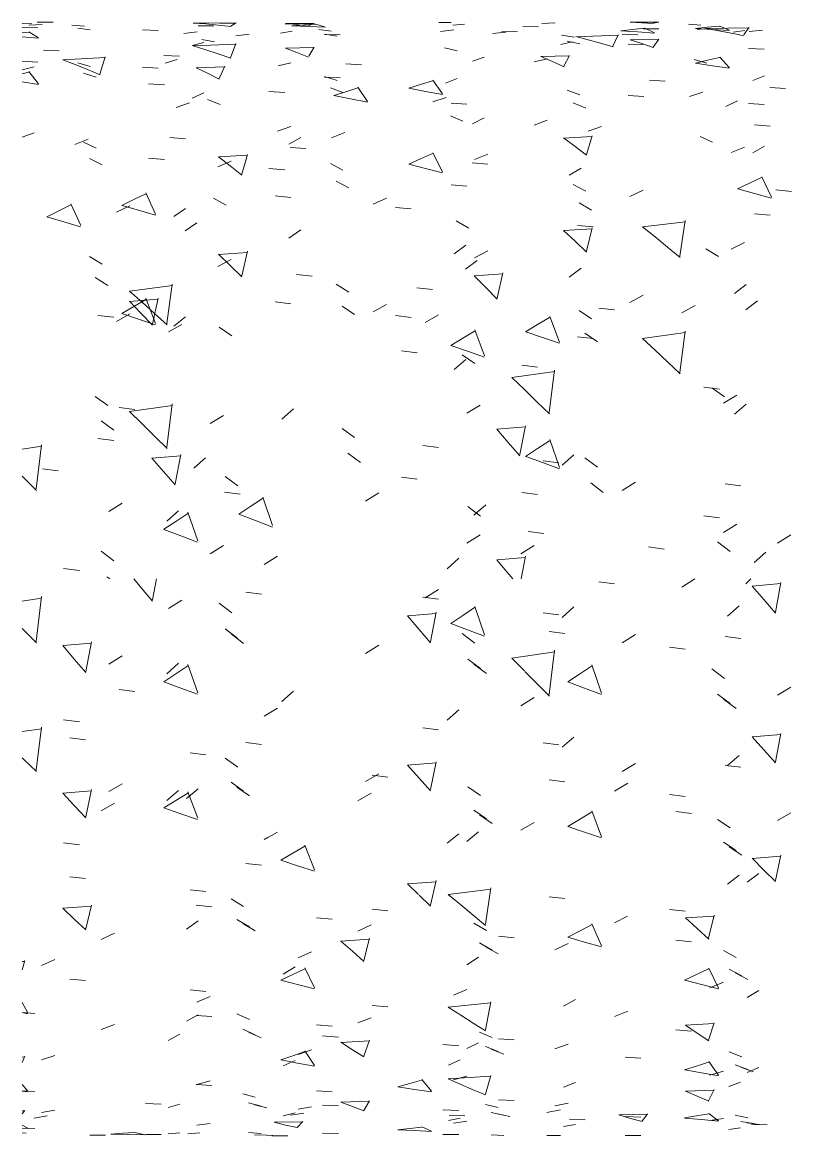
# Model space of a CAD drawing. Header units: inches. Extents: x -16566 to 235, y -92 to 81.
# Drawn here: x -16566.1 to -16560.99, y -55.83 to -48.42 of the extents above; entities that cross this region are included whole.
import ezdxf

# ---------------------------------------------------------------- set-up
doc = ezdxf.new("R2010")
doc.units = ezdxf.units.IN
doc.header["$MEASUREMENT"] = 0
doc.layers.add('A-WALL', color=113, linetype='Continuous', lineweight=18)
doc.layers.add('A-WALL-PATT', color=111, linetype='Continuous', lineweight=18)

# ---------------------------------------------------------------- blocks, each defined once
blk = doc.blocks.new('FP_1-DETAIL - FLOOR FRAMING - HOLLOWCORE SLAB FRONT')
at = {"layer": 'A-WALL-PATT', "color": 8, "lineweight": 9}
for p, q in [((16745.9069, -52.1728), (16746.0981, -52.1562)), ((16745.9069, -52.1721), (16745.984, -52.2629)), ((16746.0979, -52.1477), (16746.0609, -52.3459)), ((16742.5346, -52.2121), (16742.6393, -52.2257)), ((16745.7415, -52.3733), (16745.8193, -52.3029)), ((16745.984, -52.2629), (16746.0611, -52.3537)), ((16743.6116, -52.3711), (16743.8029, -52.3546)), ((16743.6116, -52.3704), (16743.6888, -52.461)), ((16743.8027, -52.3461), (16743.7657, -52.5436)), ((16743.6888, -52.461), (16743.7659, -52.5514)), ((16744.5556, -52.4746), (16744.6603, -52.4882)), ((16741.3164, -52.5687), (16741.5077, -52.5522)), ((16741.5075, -52.5438), (16741.4705, -52.7401)), ((16742.437, -52.4914), (16742.5207, -52.5546)), ((16741.3164, -52.568), (16741.3935, -52.6581)), ((16745.3566, -52.5782), (16745.4613, -52.5918)), ((16741.3935, -52.6581), (16741.4707, -52.7478)), ((16744.0533, -52.6923), (16744.1371, -52.755)), ((16744.758, -52.7581), (16744.8376, -52.7058)), ((16744.8389, -52.6968), (16744.9038, -52.8848)), ((16744.6784, -52.8103), (16744.758, -52.7581)), ((16744.6787, -52.8108), (16744.7908, -52.8526)), ((16744.7908, -52.8526), (16744.9028, -52.8942)), ((16745.7153, -52.9253), (16745.7991, -52.9873)), ((16741.3634, -53.1828), (16741.4681, -53.1959)), ((16742.1645, -53.2823), (16742.2692, -53.2952)), ((16743.3764, -53.431), (16743.4811, -53.4438)), ((16742.1412, -53.5867), (16742.2191, -53.5216)), ((16742.4759, -53.5105), (16742.5597, -53.5693)), ((16744.989, -53.5376), (16745.0781, -53.4855)), ((16743.2808, -53.6032), (16743.3698, -53.5516)), ((16741.5725, -53.6684), (16741.6616, -53.6172)), ((16744.0922, -53.6962), (16744.176, -53.7535)), ((16745.3974, -53.6737), (16745.5021, -53.686)), ((16744.0074, -53.872), (16744.0852, -53.8094)), ((16742.7683, -53.9974), (16742.8479, -53.9514)), ((16742.8479, -53.9514), (16742.9275, -53.905)), ((16742.9288, -53.8971), (16742.9937, -54.0625)), ((16745.7543, -53.9076), (16745.838, -53.9631)), ((16742.7686, -53.9978), (16742.8807, -54.0344)), ((16742.8807, -54.0344), (16742.9927, -54.0707)), ((16745.8736, -54.1445), (16745.9514, -54.085)), ((16743.8832, -54.2256), (16744.1678, -54.1895)), ((16744.1661, -54.1807), (16744.1307, -54.4236)), ((16743.883, -54.225), (16743.9661, -54.2949)), ((16742.2052, -54.2967), (16742.3099, -54.3077)), ((16743.9661, -54.2949), (16744.0491, -54.3638)), ((16743.0063, -54.3803), (16743.111, -54.3911)), ((16744.0491, -54.3638), (16744.1322, -54.4314)), ((16745.4629, -54.3823), (16745.6541, -54.3691)), ((16745.4629, -54.3817), (16745.54, -54.4531)), ((16745.6539, -54.3624), (16745.6169, -54.5172)), ((16742.5148, -54.4186), (16742.5986, -54.4682)), ((16745.54, -54.4531), (16745.6171, -54.5231)), ((16743.1676, -54.5364), (16743.3589, -54.5238)), ((16743.1676, -54.5359), (16743.2448, -54.6042)), ((16743.3587, -54.5173), (16743.3217, -54.6653)), ((16744.2182, -54.5034), (16744.3229, -54.5138)), ((16744.5921, -54.5951), (16744.6812, -54.553)), ((16742.8839, -54.6478), (16742.973, -54.6065)), ((16743.2448, -54.6042), (16743.3219, -54.671)), ((16744.1311, -54.5742), (16744.2149, -54.6215)), ((16741.0635, -54.6655), (16741.0473, -54.7268)), ((16741.0473, -54.6727), (16741.0637, -54.6716)), ((16741.1757, -54.6996), (16741.2647, -54.659)), ((16742.7853, -54.7565), (16742.8631, -54.7064)), ((16745.457, -54.7963), (16745.5366, -54.7592)), ((16745.5366, -54.7592), (16745.6162, -54.7216)), ((16745.6175, -54.7152), (16745.6824, -54.8484)), ((16745.7932, -54.7471), (16745.8769, -54.7916)), ((16745.4573, -54.7967), (16745.5694, -54.826)), ((16745.5694, -54.826), (16745.6814, -54.8549)), ((16745.6256, -54.8471), (16745.7147, -54.8087)), ((16742.2092, -54.9419), (16742.2982, -54.9051)), ((16743.9174, -54.895), (16744.0065, -54.8574)), ((16744.6515, -54.9697), (16744.7293, -54.9239)), ((16741.0473, -54.9448), (16741.0836, -55.0138)), ((16741.0473, -55.0108), (16741.1308, -55.0176)), ((16741.0473, -55.0114), (16741.0826, -55.0198)), ((16742.5537, -55.1428), (16742.6375, -55.1793)), ((16742.0185, -55.1968), (16742.0964, -55.1567)), ((16743.047, -55.1669), (16743.1517, -55.1747)), ((16743.8481, -55.2253), (16743.9528, -55.2328)), ((16744.17, -55.2558), (16744.2538, -55.2894)), ((16743.8847, -55.3626), (16743.9626, -55.3277)), ((16745.0601, -55.3089), (16745.1648, -55.3159)), ((16745.8321, -55.3763), (16745.9159, -55.4064)), ((16743.5469, -55.5059), (16743.6265, -55.4838)), ((16743.5472, -55.5061), (16743.6593, -55.5233)), ((16743.6265, -55.4838), (16743.7061, -55.461)), ((16743.6593, -55.5233), (16743.7713, -55.5401)), ((16743.7074, -55.4571), (16743.7723, -55.5363)), ((16745.7509, -55.5048), (16745.8288, -55.4752)), ((16741.8679, -55.6163), (16741.9726, -55.6209)), ((16742.5926, -55.6252), (16742.6764, -55.6456)), ((16744.5406, -55.6762), (16744.6296, -55.6598)), ((16741.1241, -55.7145), (16741.2132, -55.7001)), ((16742.7236, -55.742), (16742.9149, -55.7384)), ((16742.7236, -55.7419), (16742.8008, -55.7607)), ((16742.8323, -55.696), (16742.9214, -55.6806)), ((16742.9147, -55.7365), (16742.8777, -55.776)), ((16743.8889, -55.6959), (16743.9936, -55.6995)), ((16744.2089, -55.6866), (16744.2927, -55.7037)), ((16744.6899, -55.7224), (16744.7946, -55.7257)), ((16745.0189, -55.6934), (16745.2101, -55.6889)), ((16745.0189, -55.6932), (16745.096, -55.7168)), ((16745.096, -55.7168), (16745.1731, -55.7382)), ((16745.2099, -55.6865), (16745.1729, -55.7364)), ((16745.871, -55.745), (16745.9548, -55.7582)), ((16741.0473, -55.8135), (16741.0723, -55.8154)), ((16741.6368, -55.8204), (16741.7164, -55.8158)), ((16741.6371, -55.8204), (16741.7492, -55.8235)), ((16741.7164, -55.8158), (16741.796, -55.8105)), ((16741.7973, -55.8095), (16741.8622, -55.8256)), ((16742.1506, -55.8185), (16742.2285, -55.8119)), ((16742.8008, -55.7607), (16742.8779, -55.7773)), ((16745.9019, -55.7572), (16746.0066, -55.7599)), ((16741.4978, -55.8275), (16741.6025, -55.8282)), ((16741.7492, -55.8235), (16741.8612, -55.8261)), ((16742.6315, -55.827), (16742.7153, -55.8297)), ((16742.7097, -55.8318), (16742.8144, -55.8319))]:
    blk.add_line(p, q, dxfattribs=at)
blk = doc.blocks.new('FP_2-DETAIL - FLOOR FRAMING - HOLLOWCORE SLAB FRONT')
at = {"layer": 'A-WALL-PATT', "color": 8, "lineweight": 9}
for p, q in [((16741.1475, -48.4188), (16741.2522, -48.419)), ((16742.3595, -48.4238), (16742.4642, -48.4246)), ((16742.7664, -48.4918), (16742.8443, -48.4785)), ((16743.8198, -48.4194), (16743.9036, -48.4212)), ((16744.3804, -48.4471), (16744.4851, -48.4488)), ((16745.0313, -48.4756), (16745.1109, -48.4667)), ((16745.0316, -48.4757), (16745.1437, -48.4833)), ((16745.1109, -48.4667), (16745.1905, -48.4586)), ((16745.1815, -48.4614), (16745.2862, -48.4635)), ((16745.1918, -48.4572), (16745.2567, -48.4896)), ((16745.4819, -48.4317), (16745.5656, -48.4376)), ((16745.8859, -48.4809), (16745.9749, -48.4711)), ((16742.2424, -48.5333), (16742.3262, -48.5495)), ((16742.4694, -48.5097), (16742.5585, -48.4977)), ((16744.1776, -48.4946), (16744.2667, -48.4837)), ((16744.6326, -48.5675), (16744.7105, -48.5484)), ((16744.7315, -48.5146), (16744.8146, -48.5349)), ((16744.7317, -48.5148), (16745.0163, -48.5051)), ((16744.8146, -48.5349), (16744.8976, -48.5571)), ((16745.0146, -48.5029), (16744.9792, -48.5784)), ((16745.1437, -48.4833), (16745.2557, -48.4915)), ((16741.1883, -48.6055), (16741.293, -48.6098)), ((16743.8587, -48.5886), (16743.9425, -48.6082)), ((16744.8976, -48.5571), (16744.9807, -48.5812)), ((16741.3163, -48.6685), (16741.3994, -48.7003)), ((16741.3165, -48.6688), (16741.6011, -48.6533)), ((16741.3994, -48.7003), (16741.4825, -48.7339)), ((16741.5994, -48.6495), (16741.5641, -48.7652)), ((16741.9894, -48.6396), (16742.094, -48.6443)), ((16741.9996, -48.6918), (16742.0775, -48.6659)), ((16743.2013, -48.6964), (16743.306, -48.7016)), ((16744.4996, -48.6475), (16744.5768, -48.68)), ((16744.4997, -48.6477), (16744.6909, -48.642)), ((16744.5768, -48.68), (16744.6539, -48.7145)), ((16744.6907, -48.6391), (16744.6537, -48.7114)), ((16745.5208, -48.6668), (16745.6046, -48.6902)), ((16741.4825, -48.7339), (16741.5656, -48.7694)), ((16742.2044, -48.7214), (16742.3957, -48.7149)), ((16742.2044, -48.7211), (16742.2815, -48.7581)), ((16742.2815, -48.7581), (16742.3587, -48.7971)), ((16742.3955, -48.7115), (16742.3585, -48.7936)), ((16743.2817, -48.8513), (16743.3466, -48.9453)), ((16743.8658, -48.8235), (16743.9437, -48.7921)), ((16745.2223, -48.8048), (16745.327, -48.8109)), ((16746.0233, -48.8525), (16746.128, -48.8589)), ((16743.1212, -48.9069), (16743.2008, -48.8809)), ((16743.1215, -48.9072), (16743.2335, -48.9285)), ((16743.2008, -48.8809), (16743.2804, -48.8556)), ((16743.7808, -48.9484), (16743.8698, -48.9198)), ((16745.489, -48.9122), (16745.5781, -48.8846)), ((16742.0725, -48.9857), (16742.1616, -48.9562)), ((16742.2813, -48.9337), (16742.3651, -48.9665)), ((16743.2335, -48.9285), (16743.3456, -48.9502)), ((16745.732, -48.9793), (16745.8099, -48.9426)), ((16743.8977, -49.0414), (16743.9814, -49.0771)), ((16744.8143, -49.1447), (16744.9033, -49.1117)), ((16741.3978, -49.2317), (16741.4869, -49.1969)), ((16742.0301, -49.1868), (16742.1348, -49.1952)), ((16743.106, -49.1876), (16743.1951, -49.1537)), ((16745.5597, -49.1791), (16745.6435, -49.2181)), ((16742.8312, -49.2515), (16742.9359, -49.2601)), ((16744.0431, -49.3537), (16744.1478, -49.3628)), ((16745.8099, -49.5278), (16745.8895, -49.4902)), ((16745.8895, -49.4902), (16745.9691, -49.4531)), ((16745.9704, -49.4469), (16746.0353, -49.5825)), ((16742.3202, -49.5899), (16742.404, -49.6366)), ((16745.8102, -49.5281), (16745.9223, -49.5586)), ((16745.9223, -49.5586), (16746.0343, -49.5895)), ((16746.0641, -49.5352), (16746.1688, -49.5449)), ((16741.2907, -49.6743), (16741.3703, -49.6348)), ((16741.3716, -49.6281), (16741.4365, -49.7726)), ((16741.2111, -49.7144), (16741.2907, -49.6743)), ((16741.2114, -49.7148), (16741.3234, -49.7472)), ((16743.9366, -49.7413), (16744.0203, -49.7903)), ((16741.3234, -49.7472), (16741.4355, -49.78)), ((16742.1318, -49.8081), (16742.2096, -49.7535)), ((16745.5986, -49.9276), (16745.6824, -49.9791)), ((16743.998, -50.0634), (16744.0758, -50.0052)), ((16742.8719, -50.0978), (16742.9766, -50.1093)), ((16744.0556, -50.1073), (16744.1328, -50.1841)), ((16744.0557, -50.1079), (16744.2469, -50.094)), ((16744.2467, -50.0869), (16744.2097, -50.2554)), ((16743.673, -50.1859), (16743.7777, -50.1975)), ((16744.1328, -50.1841), (16744.2099, -50.2621)), ((16741.9515, -50.2555), (16741.9145, -50.4293)), ((16741.7604, -50.2772), (16741.9517, -50.2629)), ((16741.7604, -50.2766), (16741.8375, -50.3559)), ((16744.8849, -50.322), (16744.9896, -50.3339)), ((16745.4374, -50.3542), (16745.5265, -50.3051)), ((16745.8641, -50.3337), (16745.942, -50.2723)), ((16741.8375, -50.3559), (16741.9147, -50.4363)), ((16743.7292, -50.4172), (16743.8183, -50.3676)), ((16742.021, -50.4808), (16742.11, -50.4307)), ((16742.3591, -50.4493), (16742.4429, -50.5062)), ((16743.9794, -50.5223), (16744.059, -50.4746)), ((16744.0603, -50.4665), (16744.1252, -50.6396)), ((16743.8998, -50.5703), (16743.9794, -50.5223)), ((16743.9001, -50.5708), (16744.0122, -50.6095)), ((16744.0122, -50.6095), (16744.1242, -50.6483)), ((16743.9755, -50.6323), (16744.0593, -50.6907)), ((16744.3074, -50.7846), (16744.592, -50.7441)), ((16744.5903, -50.7342), (16744.555, -51.0169)), ((16744.3072, -50.784), (16744.3903, -50.8641)), ((16745.6375, -50.8523), (16745.7213, -50.9121)), ((16744.3903, -50.8641), (16744.4734, -50.9449)), ((16741.6928, -50.9835), (16741.7975, -50.9965)), ((16742.7758, -51.0609), (16742.8537, -50.9935)), ((16744.4734, -50.9449), (16744.5565, -51.0263)), ((16741.0473, -51.2613), (16741.1768, -51.242)), ((16741.1752, -51.2317), (16741.1398, -51.5259)), ((16743.7137, -51.2363), (16743.8184, -51.2496)), ((16744.642, -51.3677), (16744.7199, -51.2988)), ((16744.5148, -51.3379), (16744.6195, -51.3512)), ((16741.0473, -51.4403), (16741.0582, -51.4513)), ((16742.3981, -51.443), (16742.4818, -51.5056)), ((16741.0582, -51.4513), (16741.1413, -51.5356)), ((16745.0406, -51.5355), (16745.1296, -51.4802)), ((16745.7268, -51.4927), (16745.8315, -51.5061)), ((16743.3323, -51.6061), (16743.4214, -51.5506)), ((16741.6241, -51.6768), (16741.7132, -51.6212)), ((16744.0144, -51.643), (16744.0982, -51.706)), ((16741.9897, -51.7946), (16742.0693, -51.7417)), ((16742.0091, -51.7409), (16742.0869, -51.6708)), ((16742.0693, -51.7417), (16742.1489, -51.689)), ((16742.1502, -51.68), (16742.2151, -51.8703)), ((16741.99, -51.7951), (16742.1021, -51.8374)), ((16742.1021, -51.8374), (16742.2141, -51.8798)), ((16745.6764, -51.8789), (16745.7602, -51.9424)), ((16746.0741, -51.8867), (16746.1631, -51.8308)), ((16744.3658, -51.9579), (16744.4549, -51.9019)), ((16742.6576, -52.0292), (16742.7467, -51.9732)), ((16743.8753, -52.0568), (16743.9531, -51.9863)), ((16741.3227, -52.0544), (16741.4273, -52.0681))]:
    blk.add_line(p, q, dxfattribs=at)
blk = doc.blocks.new('FP_3-DETAIL - FLOOR FRAMING - HOLLOWCORE SLAB FRONT')
at = {"layer": 'A-WALL-PATT', "color": 9, "lineweight": 9}
for p, q in [((16741.0473, -52.2722), (16741.1747, -52.2527)), ((16741.1752, -52.2417), (16741.1398, -52.5413)), ((16743.7137, -52.2465), (16743.8184, -52.2601)), ((16744.642, -52.3811), (16744.7199, -52.3107)), ((16744.5148, -52.3506), (16744.6195, -52.3642)), ((16741.0473, -52.4548), (16741.0582, -52.466)), ((16741.0582, -52.466), (16741.1413, -52.5511)), ((16742.3981, -52.4576), (16742.4818, -52.5208)), ((16745.0406, -52.551), (16745.1296, -52.4953)), ((16745.7268, -52.5078), (16745.8315, -52.5214)), ((16743.3323, -52.6218), (16743.4214, -52.5662)), ((16741.6241, -52.6924), (16741.7132, -52.6369)), ((16742.0091, -52.756), (16742.0869, -52.6864)), ((16742.0693, -52.7569), (16742.1489, -52.7045)), ((16742.1502, -52.6956), (16742.2151, -52.8836)), ((16744.0144, -52.6587), (16744.0982, -52.7215)), ((16741.9897, -52.8091), (16742.0693, -52.7569)), ((16741.99, -52.8096), (16742.1021, -52.8514)), ((16742.1021, -52.8514), (16742.2141, -52.893)), ((16746.0741, -52.8997), (16746.1631, -52.8448)), ((16744.3658, -52.9694), (16744.4549, -52.9147)), ((16745.6764, -52.8921), (16745.7602, -52.9542)), ((16742.6576, -53.0387), (16742.7467, -52.9842)), ((16743.8753, -53.0654), (16743.9531, -52.997)), ((16741.3227, -53.0631), (16741.4273, -53.0762)), ((16742.5346, -53.2147), (16742.6393, -53.2278)), ((16745.9069, -53.1771), (16746.0981, -53.1612)), ((16745.9069, -53.1764), (16745.984, -53.2632)), ((16746.0979, -53.153), (16746.0609, -53.3419)), ((16745.984, -53.2632), (16746.0611, -53.3493)), ((16743.6116, -53.3658), (16743.8029, -53.3502)), ((16743.6116, -53.3651), (16743.6888, -53.4504)), ((16743.8027, -53.3422), (16743.7657, -53.5276)), ((16745.7415, -53.3679), (16745.8193, -53.3012)), ((16742.437, -53.4789), (16742.5207, -53.5379)), ((16743.6888, -53.4504), (16743.7659, -53.5348)), ((16744.5556, -53.4632), (16744.6603, -53.4759)), ((16741.3164, -53.551), (16741.5077, -53.5357)), ((16741.3164, -53.5503), (16741.3935, -53.6338)), ((16741.5075, -53.5278), (16741.4705, -53.7092)), ((16745.3566, -53.5598), (16745.4613, -53.5724)), ((16741.3935, -53.6338), (16741.4707, -53.7163)), ((16744.0533, -53.6653), (16744.1371, -53.7229)), ((16744.8389, -53.6695), (16744.9038, -53.8411)), ((16744.6784, -53.7734), (16744.758, -53.7257)), ((16744.758, -53.7257), (16744.8376, -53.6777)), ((16744.6787, -53.7739), (16744.7908, -53.8119)), ((16744.7908, -53.8119), (16744.9028, -53.8496)), ((16745.7153, -53.8777), (16745.7991, -53.9335)), ((16741.3634, -54.1074), (16741.4681, -54.1189)), ((16742.1645, -54.1947), (16742.2692, -54.206)), ((16743.3764, -54.3237), (16743.4811, -54.3346)), ((16742.1412, -54.4564), (16742.2191, -54.4012)), ((16742.4759, -54.3918), (16742.5597, -54.4417)), ((16744.989, -54.4148), (16745.0769, -54.371)), ((16741.5725, -54.5253), (16741.6616, -54.4823)), ((16743.2808, -54.4705), (16743.3698, -54.4268)), ((16744.0922, -54.5485), (16744.176, -54.5963)), ((16745.3974, -54.5297), (16745.5021, -54.54)), ((16744.0074, -54.6938), (16744.0852, -54.6425)), ((16742.7683, -54.7955), (16742.8479, -54.7584)), ((16742.8479, -54.7584), (16742.9275, -54.7208)), ((16742.9288, -54.7143), (16742.9937, -54.8476)), ((16745.7543, -54.7229), (16745.838, -54.7678)), ((16742.7686, -54.7958), (16742.8807, -54.8251)), ((16742.8807, -54.8251), (16742.9927, -54.8541)), ((16745.8736, -54.9125), (16745.9514, -54.8655)), ((16743.883, -54.9753), (16743.9661, -55.0293)), ((16743.8832, -54.9758), (16744.1678, -54.9477)), ((16744.1661, -54.9408), (16744.1307, -55.1267)), ((16742.2052, -55.0306), (16742.3099, -55.039)), ((16743.9661, -55.0293), (16744.0491, -55.0817)), ((16742.5148, -55.1229), (16742.5986, -55.1599)), ((16743.0063, -55.0942), (16743.111, -55.1023)), ((16744.0491, -55.0817), (16744.1322, -55.1325)), ((16745.4629, -55.0957), (16745.6541, -55.0857)), ((16745.4629, -55.0953), (16745.54, -55.1487)), ((16745.54, -55.1487), (16745.6171, -55.2004)), ((16745.6539, -55.0806), (16745.6169, -55.196)), ((16743.1676, -55.2101), (16743.3589, -55.2009)), ((16743.1676, -55.2097), (16743.2448, -55.2592)), ((16743.3587, -55.1961), (16743.3217, -55.3027)), ((16744.2182, -55.1859), (16744.3229, -55.1935)), ((16744.5921, -55.2526), (16744.6812, -55.2222)), ((16741.1757, -55.3269), (16741.2647, -55.2983)), ((16742.8839, -55.2903), (16742.973, -55.2608)), ((16743.2448, -55.2592), (16743.3219, -55.3067)), ((16744.1311, -55.2375), (16744.2149, -55.2716)), ((16741.0635, -55.3028), (16741.0473, -55.3453)), ((16741.0473, -55.3079), (16741.0637, -55.3072)), ((16742.7853, -55.3664), (16742.8631, -55.3316)), ((16745.457, -55.3936), (16745.5366, -55.3683)), ((16745.5366, -55.3683), (16745.6162, -55.3422)), ((16745.6175, -55.3377), (16745.6824, -55.4288)), ((16745.7932, -55.3599), (16745.8769, -55.3904)), ((16743.9174, -55.4597), (16744.0065, -55.4348)), ((16745.4573, -55.3939), (16745.5694, -55.4137)), ((16745.5694, -55.4137), (16745.6814, -55.4331)), ((16745.6256, -55.4279), (16745.7147, -55.4021)), ((16741.0473, -55.4915), (16741.0836, -55.5359)), ((16742.2092, -55.4902), (16742.2982, -55.4663)), ((16744.6515, -55.508), (16744.7293, -55.4786)), ((16741.0473, -55.534), (16741.1308, -55.5383)), ((16741.0473, -55.5343), (16741.0826, -55.5396)), ((16742.0185, -55.6447), (16742.0964, -55.6219)), ((16742.5537, -55.6138), (16742.6375, -55.6348)), ((16743.047, -55.6278), (16743.1517, -55.6322)), ((16743.8481, -55.6605), (16743.9528, -55.6646)), ((16743.8847, -55.7311), (16743.9626, -55.7141)), ((16744.17, -55.677), (16744.2538, -55.6947)), ((16745.0601, -55.7047), (16745.1648, -55.7082)), ((16745.8321, -55.7375), (16745.9159, -55.7513)), ((16743.5469, -55.7916), (16743.6265, -55.7834)), ((16743.5472, -55.7917), (16743.6593, -55.7977)), ((16743.6265, -55.7834), (16743.7061, -55.7745)), ((16743.6593, -55.7977), (16743.7713, -55.8032)), ((16743.7074, -55.7729), (16743.7723, -55.802)), ((16745.7509, -55.7912), (16745.8288, -55.7801)), ((16741.8679, -55.8234), (16741.9726, -55.8243)), ((16742.5926, -55.8251), (16742.6764, -55.8284)), ((16744.5406, -55.8314), (16744.6296, -55.8301))]:
    blk.add_line(p, q, dxfattribs=at)
blk = doc.blocks.new('FP_4-DETAIL - FLOOR FRAMING - HOLLOWCORE SLAB FRONT')
at = {"layer": 'A-WALL-PATT', "color": 9, "lineweight": 9}
for p, q in [((16741.0473, -48.4543), (16741.1516, -48.4562)), ((16741.4165, -48.4583), (16741.5003, -48.4681)), ((16741.848, -48.4702), (16741.9527, -48.4725)), ((16742.186, -48.4242), (16742.269, -48.4298)), ((16742.1861, -48.4242), (16742.4707, -48.4221)), ((16742.269, -48.4298), (16742.3521, -48.4375)), ((16742.3521, -48.4375), (16742.4352, -48.4471)), ((16742.4691, -48.4216), (16742.4337, -48.4459)), ((16742.7988, -48.4273), (16742.9901, -48.4262)), ((16742.7988, -48.4273), (16742.876, -48.4346)), ((16742.876, -48.4346), (16742.9531, -48.4441)), ((16742.9899, -48.4257), (16742.9529, -48.4432)), ((16745.0941, -48.419), (16745.2854, -48.4188)), ((16745.0941, -48.419), (16745.1712, -48.4215)), ((16745.1712, -48.4215), (16745.2483, -48.4262)), ((16745.2851, -48.4188), (16745.2481, -48.4257)), ((16745.5299, -48.4593), (16745.6077, -48.452)), ((16745.5302, -48.4594), (16745.6422, -48.4659)), ((16745.6095, -48.4519), (16745.6891, -48.4451)), ((16745.6422, -48.4659), (16745.7542, -48.4729)), ((16745.6904, -48.4441), (16745.7552, -48.4713)), ((16741.0473, -48.4895), (16741.0902, -48.4839)), ((16741.0473, -48.5151), (16741.1554, -48.5246)), ((16741.0915, -48.4823), (16741.1564, -48.5224)), ((16742.1789, -48.5735), (16742.2568, -48.5539)), ((16743.0595, -48.4974), (16743.1433, -48.511)), ((16743.06, -48.4997), (16743.1647, -48.5026)), ((16744.6759, -48.5444), (16744.7597, -48.5613)), ((16745.0809, -48.5635), (16745.1856, -48.5673)), ((16745.882, -48.5938), (16745.9867, -48.5979)), ((16742.7503, -48.7085), (16742.8359, -48.6879)), ((16744.0451, -48.6768), (16744.123, -48.6516)), ((16744.4551, -48.6822), (16744.5441, -48.6619)), ((16741.0473, -48.7354), (16741.1276, -48.7153)), ((16741.4555, -48.7569), (16741.5392, -48.7839)), ((16745.9113, -48.8054), (16745.9892, -48.7746)), ((16741.8888, -48.8297), (16741.9934, -48.836)), ((16743.6198, -48.858), (16743.6994, -48.8333)), ((16743.6994, -48.8333), (16743.779, -48.8093)), ((16743.7803, -48.8052), (16743.8451, -48.8946)), ((16742.6898, -48.8787), (16742.7945, -48.8853)), ((16743.0985, -48.8559), (16743.1822, -48.8863)), ((16743.6201, -48.8583), (16743.7321, -48.8786)), ((16743.7321, -48.8786), (16743.8441, -48.8993)), ((16743.9018, -48.9577), (16744.0065, -48.9648)), ((16744.7148, -48.9561), (16744.7986, -48.9896)), ((16745.9227, -49.1022), (16746.0274, -49.1101)), ((16742.823, -49.2294), (16742.9009, -49.1859)), ((16744.6501, -49.1897), (16744.8413, -49.1796)), ((16744.6501, -49.1892), (16744.7272, -49.2456)), ((16744.8411, -49.1744), (16744.8041, -49.2986)), ((16744.0582, -49.3332), (16744.1472, -49.2967)), ((16744.7272, -49.2456), (16744.8043, -49.3036)), ((16745.7664, -49.2868), (16745.8555, -49.2511)), ((16741.4944, -49.3255), (16741.5782, -49.3675)), ((16742.3499, -49.3807), (16742.439, -49.3433)), ((16742.3548, -49.315), (16742.5461, -49.3042)), ((16742.3548, -49.3145), (16742.432, -49.3746)), ((16742.5459, -49.2987), (16742.5089, -49.431)), ((16742.432, -49.3746), (16742.5091, -49.4363)), ((16744.6892, -49.4373), (16744.7671, -49.3893)), ((16743.1374, -49.4764), (16743.2211, -49.5212)), ((16741.7893, -49.5995), (16741.8689, -49.561)), ((16741.8702, -49.5544), (16741.935, -49.6955)), ((16742.7306, -49.5749), (16742.8353, -49.5848)), ((16743.3835, -49.6304), (16743.4725, -49.5892)), ((16745.0917, -49.5781), (16745.1808, -49.5376)), ((16741.6752, -49.6836), (16741.7643, -49.6417)), ((16741.7097, -49.6386), (16741.7893, -49.5995)), ((16741.71, -49.639), (16741.8202, -49.6702)), ((16742.0563, -49.711), (16742.1341, -49.658)), ((16743.5317, -49.6516), (16743.6364, -49.6617)), ((16744.7537, -49.6219), (16744.8375, -49.6692)), ((16741.822, -49.6707), (16741.934, -49.7027)), ((16745.46, -49.7394), (16745.4246, -49.9768)), ((16744.7436, -49.7712), (16744.8483, -49.7818)), ((16745.1769, -49.7806), (16745.26, -49.8475)), ((16745.1771, -49.7812), (16745.4617, -49.7475)), ((16745.26, -49.8475), (16745.343, -49.9156)), ((16743.9224, -49.9598), (16744.0003, -49.903)), ((16745.343, -49.9156), (16745.4261, -49.9849)), ((16741.5333, -50.1185), (16741.6171, -50.1722)), ((16741.7619, -50.2087), (16742.0465, -50.1715)), ((16742.0448, -50.1625), (16742.0095, -50.4234)), ((16745.7886, -50.2244), (16745.8665, -50.1642)), ((16741.7617, -50.2081), (16741.8448, -50.2818)), ((16741.8448, -50.2818), (16741.9279, -50.3566)), ((16743.1763, -50.3092), (16743.2601, -50.3649)), ((16741.5514, -50.3704), (16741.6561, -50.3824)), ((16741.9279, -50.3566), (16742.011, -50.4322)), ((16744.478, -50.4319), (16744.5576, -50.3849)), ((16744.5589, -50.3769), (16744.6237, -50.5477)), ((16744.3984, -50.4793), (16744.478, -50.4319)), ((16744.3987, -50.4797), (16744.5107, -50.5179)), ((16744.5107, -50.5179), (16744.6228, -50.5563)), ((16744.7926, -50.4884), (16744.8764, -50.5456)), ((16743.5724, -50.6063), (16743.6771, -50.6187)), ((16744.3735, -50.702), (16744.4782, -50.7146)), ((16745.5854, -50.8488), (16745.6901, -50.8616)), ((16745.7148, -50.9537), (16745.8039, -50.9007)), ((16744.0066, -51.0216), (16744.0957, -50.9682)), ((16741.5722, -51.0723), (16741.656, -51.1334)), ((16742.2984, -51.09), (16742.3874, -51.0362)), ((16744.2061, -51.1288), (16744.3973, -51.1128)), ((16744.2061, -51.1281), (16744.2832, -51.2159)), ((16744.3971, -51.1047), (16744.3601, -51.2966)), ((16744.2832, -51.2159), (16744.3603, -51.3043)), ((16742.1019, -51.2969), (16742.0649, -51.4912)), ((16743.2152, -51.2876), (16743.299, -51.3497)), ((16741.9108, -51.3213), (16742.1021, -51.3051)), ((16741.9108, -51.3206), (16741.988, -51.4096)), ((16742.1884, -51.3882), (16742.2662, -51.3192)), ((16741.1813, -51.3919), (16741.286, -51.4053)), ((16741.988, -51.4096), (16742.0651, -51.4989)), ((16744.8315, -51.486), (16744.9153, -51.5487)), ((16742.3933, -51.5471), (16742.498, -51.5606)), ((16742.5679, -51.6415), (16742.6475, -51.589)), ((16742.6488, -51.58), (16742.683, -51.68)), ((16742.4883, -51.6942), (16742.5679, -51.6415)), ((16744.0546, -51.7008), (16744.1324, -51.6309)), ((16742.4886, -51.6947), (16742.6006, -51.7369)), ((16742.6006, -51.7369), (16742.7127, -51.7792)), ((16742.6838, -51.6825), (16742.7136, -51.7697)), ((16744.4142, -51.8081), (16744.5189, -51.8217)), ((16745.2153, -51.9121), (16745.32, -51.9257)), ((16745.9208, -52.0165), (16745.9986, -51.9461)), ((16741.6111, -52.1106), (16741.6305, -52.1253))]:
    blk.add_line(p, q, dxfattribs=at)
blk = doc.blocks.new('FP_5-DETAIL - FLOOR FRAMING - HOLLOWCORE SLAB FRONT')
at = {"layer": 'A-WALL-PATT', "color": 9, "lineweight": 9}
for p, q in [((16741.7895, -52.1253), (16741.8521, -52.199)), ((16741.9405, -52.1253), (16741.9148, -52.263)), ((16744.8849, -52.1432), (16744.9896, -52.1568)), ((16745.4374, -52.1799), (16745.5242, -52.1253)), ((16745.8641, -52.1566), (16745.8987, -52.1253)), ((16741.8521, -52.199), (16741.9147, -52.2727)), ((16743.7292, -52.2512), (16743.8183, -52.1952)), ((16742.021, -52.3225), (16742.11, -52.2665)), ((16742.3591, -52.2873), (16742.4429, -52.3507)), ((16743.9794, -52.3685), (16744.059, -52.3156)), ((16744.0613, -52.3095), (16744.1252, -52.4971)), ((16743.8998, -52.4215), (16743.9794, -52.3685)), ((16743.9001, -52.422), (16744.0122, -52.4643)), ((16744.0122, -52.4643), (16744.1242, -52.5066)), ((16743.9755, -52.4892), (16744.0593, -52.5524)), ((16744.3074, -52.6529), (16744.592, -52.6097)), ((16744.5903, -52.5991), (16744.555, -52.8952)), ((16744.3072, -52.6522), (16744.3903, -52.7367)), ((16744.3938, -52.7403), (16744.4734, -52.821)), ((16745.6375, -52.7243), (16745.7213, -52.7869)), ((16744.4734, -52.821), (16744.5565, -52.9049)), ((16741.6928, -52.8608), (16741.7975, -52.8742)), ((16742.7758, -52.9401), (16742.8537, -52.8712)), ((16741.0473, -53.1413), (16741.1768, -53.1222)), ((16741.1752, -53.1119), (16741.1398, -53.3979)), ((16743.7137, -53.1165), (16743.8184, -53.1297)), ((16744.5148, -53.2166), (16744.6195, -53.2296)), ((16744.642, -53.2457), (16744.7195, -53.1786)), ((16741.0473, -53.3159), (16741.0582, -53.3266)), ((16741.0582, -53.3266), (16741.1413, -53.4072)), ((16742.3981, -53.3186), (16742.4818, -53.3786)), ((16745.0406, -53.4071), (16745.1296, -53.3544)), ((16745.7268, -53.3663), (16745.8315, -53.3791)), ((16743.3323, -53.4738), (16743.4214, -53.4214)), ((16741.6241, -53.54), (16741.7132, -53.488)), ((16744.0144, -53.5085), (16744.0982, -53.5672)), ((16742.0091, -53.5994), (16742.0869, -53.5345)), ((16742.0693, -53.6002), (16742.1489, -53.5514)), ((16742.1502, -53.543), (16742.2151, -53.7177)), ((16741.9897, -53.6487), (16742.0693, -53.6002)), ((16741.99, -53.6492), (16742.1021, -53.6879)), ((16742.1021, -53.6879), (16742.2141, -53.7263)), ((16745.6764, -53.7255), (16745.7602, -53.7826)), ((16746.0741, -53.7325), (16746.1631, -53.6818)), ((16742.6873, -53.8433), (16742.7467, -53.8101)), ((16744.3658, -53.7965), (16744.4549, -53.7463)), ((16741.3227, -53.8821), (16741.4273, -53.8941)), ((16742.6576, -53.8599), (16742.6838, -53.8452)), ((16743.8753, -53.8842), (16743.9531, -53.8218)), ((16746.0979, -53.9637), (16746.0609, -54.1331)), ((16742.5346, -54.0193), (16742.6393, -54.031)), ((16745.9069, -53.9854), (16746.0981, -53.9711)), ((16745.9069, -53.9848), (16745.984, -54.0628)), ((16745.7415, -54.1562), (16745.8193, -54.0968)), ((16745.984, -54.0628), (16746.0611, -54.1397)), ((16743.6116, -54.1543), (16743.8029, -54.1405)), ((16743.6116, -54.1538), (16743.6862, -54.2267)), ((16743.8027, -54.1333), (16743.7657, -54.297)), ((16742.437, -54.2543), (16742.5207, -54.306)), ((16743.6888, -54.2292), (16743.7659, -54.3034)), ((16744.5556, -54.2404), (16744.6603, -54.2516)), ((16741.3164, -54.3174), (16741.5077, -54.3041)), ((16741.3164, -54.3169), (16741.3935, -54.3895)), ((16741.5075, -54.2972), (16741.4705, -54.4547)), ((16745.3566, -54.3252), (16745.4613, -54.3362)), ((16741.3935, -54.3895), (16741.4707, -54.4608)), ((16744.0533, -54.4168), (16744.1371, -54.4664)), ((16744.6784, -54.5097), (16744.758, -54.4689)), ((16744.758, -54.4689), (16744.8376, -54.4275)), ((16744.8389, -54.4204), (16744.9038, -54.5674)), ((16744.6787, -54.5101), (16744.7908, -54.5425)), ((16744.7908, -54.5425), (16744.9028, -54.5746)), ((16745.7153, -54.5984), (16745.7991, -54.6454)), ((16741.3634, -54.79), (16741.4681, -54.7995)), ((16742.1645, -54.8614), (16742.2692, -54.8706)), ((16743.3764, -54.9653), (16743.4811, -54.974)), ((16744.989, -55.0375), (16745.0781, -55.0025)), ((16742.1412, -55.0702), (16742.2191, -55.0268)), ((16742.4759, -55.0194), (16742.5597, -55.0586)), ((16743.2808, -55.0811), (16743.3698, -55.0469)), ((16741.5725, -55.1236), (16741.6616, -55.0903)), ((16744.0922, -55.1415), (16744.176, -55.178)), ((16745.3974, -55.127), (16745.5021, -55.135)), ((16744.0074, -55.2515), (16744.0852, -55.213)), ((16742.7683, -55.3263), (16742.8479, -55.2992)), ((16742.8479, -55.2992), (16742.9275, -55.2715)), ((16742.9288, -55.2667), (16742.9937, -55.3639)), ((16745.7543, -55.2731), (16745.838, -55.3062)), ((16742.7686, -55.3266), (16742.8807, -55.3478)), ((16742.8807, -55.3478), (16742.9927, -55.3686)), ((16743.8832, -55.454), (16744.1678, -55.4346)), ((16744.1661, -55.4298), (16744.1307, -55.5549)), ((16745.8736, -55.41), (16745.9514, -55.3767)), ((16742.2052, -55.4914), (16742.3099, -55.4971)), ((16743.883, -55.4537), (16743.9661, -55.4905)), ((16743.9661, -55.4905), (16744.0491, -55.5255)), ((16742.5148, -55.5525), (16742.5986, -55.5762)), ((16743.0063, -55.5337), (16743.111, -55.539)), ((16744.0491, -55.5255), (16744.1322, -55.5586)), ((16744.2182, -55.5926), (16744.3229, -55.5974)), ((16745.4629, -55.5347), (16745.6541, -55.5281)), ((16745.4629, -55.5344), (16745.54, -55.569)), ((16745.54, -55.569), (16745.6171, -55.6016)), ((16745.6539, -55.5248), (16745.6169, -55.5989)), ((16741.0635, -55.6632), (16741.0473, -55.6868)), ((16741.0473, -55.6662), (16741.0637, -55.6657)), ((16741.1757, -55.677), (16741.2647, -55.6606)), ((16742.8839, -55.6559), (16742.973, -55.6385)), ((16743.1676, -55.6076), (16743.3589, -55.6019)), ((16743.1676, -55.6074), (16743.2448, -55.6375)), ((16743.2448, -55.6375), (16743.3219, -55.6655)), ((16743.3587, -55.599), (16743.3217, -55.6631)), ((16744.1311, -55.6244), (16744.2149, -55.6449)), ((16744.5921, -55.6336), (16744.6812, -55.6151)), ((16742.7853, -55.699), (16742.8631, -55.6797)), ((16743.9174, -55.7474), (16744.0065, -55.735)), ((16745.457, -55.7137), (16745.5366, -55.7001)), ((16745.4573, -55.7139), (16745.5694, -55.7243)), ((16745.5366, -55.7001), (16745.6162, -55.6857)), ((16745.5694, -55.7243), (16745.6814, -55.7342)), ((16745.6175, -55.6831), (16745.6824, -55.732)), ((16745.6256, -55.7315), (16745.7147, -55.7182)), ((16745.7932, -55.6955), (16745.8769, -55.712)), ((16741.0473, -55.7618), (16741.0836, -55.782)), ((16741.0473, -55.7812), (16741.1308, -55.783)), ((16741.0473, -55.7813), (16741.0826, -55.7835)), ((16742.0185, -55.8197), (16742.0964, -55.8133)), ((16742.2092, -55.7618), (16742.2982, -55.7506)), ((16742.5537, -55.8108), (16742.6375, -55.8171)), ((16743.047, -55.8151), (16743.1517, -55.8163)), ((16744.6515, -55.7699), (16744.7293, -55.7564)), ((16743.8481, -55.8235), (16743.9528, -55.8244)), ((16744.17, -55.8269), (16744.2538, -55.8297)), ((16745.0601, -55.8308), (16745.1648, -55.8311))]:
    blk.add_line(p, q, dxfattribs=at)
blk = doc.blocks.new('FP_6-DETAIL - FLOOR FRAMING - HOLLOWCORE SLAB FRONT')
at = {"layer": 'A-WALL-PATT', "color": 9, "lineweight": 9}
for p, q in [((16741.0473, -48.4277), (16741.1109, -48.4283)), ((16741.0901, -48.4391), (16741.1792, -48.4337)), ((16741.3776, -48.4373), (16741.4614, -48.4442)), ((16742.2181, -48.4414), (16742.3228, -48.443)), ((16742.7984, -48.4323), (16742.8874, -48.4279)), ((16742.8412, -48.4415), (16742.9208, -48.436)), ((16742.8415, -48.4415), (16742.9535, -48.4465)), ((16742.9208, -48.436), (16743.0004, -48.4312)), ((16742.9535, -48.4465), (16743.0655, -48.4519)), ((16743.0016, -48.4305), (16743.0665, -48.4507)), ((16743.0206, -48.4663), (16743.1044, -48.477)), ((16743.8319, -48.4794), (16743.921, -48.4697)), ((16743.913, -48.4388), (16743.9909, -48.4321)), ((16744.2391, -48.4798), (16744.3438, -48.4823)), ((16744.5066, -48.4269), (16744.5957, -48.4236)), ((16745.5401, -48.4672), (16745.6292, -48.4586)), ((16745.6011, -48.4611), (16745.6842, -48.475)), ((16745.6013, -48.4612), (16745.8859, -48.4548)), ((16745.6842, -48.475), (16745.7673, -48.4908)), ((16745.7792, -48.4852), (16745.8571, -48.4725)), ((16745.8842, -48.4534), (16745.8511, -48.5031)), ((16742.1237, -48.493), (16742.2127, -48.4822)), ((16744.637, -48.5041), (16744.7208, -48.5182)), ((16745.0402, -48.5001), (16745.1449, -48.503)), ((16745.0941, -48.5365), (16745.2854, -48.5324)), ((16745.0941, -48.5363), (16745.1712, -48.5601)), ((16745.2851, -48.5303), (16745.2481, -48.5838)), ((16745.7673, -48.4908), (16745.8247, -48.5031)), ((16745.8277, -48.5037), (16745.8504, -48.5086)), ((16742.186, -48.5763), (16742.269, -48.6019)), ((16742.1861, -48.5765), (16742.4707, -48.5641)), ((16742.269, -48.6019), (16742.3521, -48.6294)), ((16742.3521, -48.6294), (16742.4352, -48.6588)), ((16742.4691, -48.5612), (16742.4337, -48.6553)), ((16742.7988, -48.5913), (16742.9901, -48.5863)), ((16742.7988, -48.5911), (16742.876, -48.6195)), ((16742.876, -48.6195), (16742.9531, -48.6501)), ((16742.9899, -48.5838), (16742.9545, -48.6447)), ((16745.1712, -48.5601), (16745.2483, -48.5861)), ((16741.0473, -48.6788), (16741.1516, -48.6838)), ((16741.4165, -48.6893), (16741.5003, -48.7136)), ((16745.5299, -48.6918), (16745.6095, -48.6721)), ((16745.5302, -48.692), (16745.6422, -48.7082)), ((16745.6095, -48.6721), (16745.6891, -48.6532)), ((16745.6904, -48.6501), (16745.7552, -48.7211)), ((16741.0473, -48.7619), (16741.0902, -48.7499)), ((16741.0915, -48.7462), (16741.1564, -48.8292)), ((16741.848, -48.7185), (16741.9527, -48.7239)), ((16745.6422, -48.7082), (16745.7542, -48.7249)), ((16741.0473, -48.815), (16741.1554, -48.8336)), ((16743.0595, -48.7789), (16743.1433, -48.8068)), ((16743.06, -48.7837), (16743.1647, -48.7896)), ((16742.1789, -48.9235), (16742.2568, -48.8886)), ((16744.6759, -48.871), (16744.7597, -48.9019)), ((16745.0809, -48.9058), (16745.1856, -48.9126)), ((16745.882, -48.9588), (16745.9867, -48.9659)), ((16744.0451, -49.0945), (16744.123, -49.0545)), ((16744.4551, -49.103), (16744.5424, -49.0715)), ((16742.7468, -49.1448), (16742.8359, -49.1118)), ((16741.0473, -49.1845), (16741.1276, -49.1539)), ((16741.4555, -49.2166), (16741.5392, -49.2564)), ((16743.6994, -49.3278), (16743.779, -49.2932)), ((16743.7803, -49.2874), (16743.8451, -49.4141)), ((16745.9113, -49.2876), (16745.9892, -49.2428)), ((16741.8888, -49.3226), (16741.9934, -49.3316)), ((16743.0985, -49.3598), (16743.1822, -49.4025)), ((16743.6198, -49.3629), (16743.6994, -49.3278)), ((16743.6201, -49.3632), (16743.7321, -49.3917)), ((16742.6898, -49.392), (16742.7945, -49.4012)), ((16743.7321, -49.3917), (16743.8441, -49.4206)), ((16743.9018, -49.5009), (16744.0065, -49.5106)), ((16744.7148, -49.4987), (16744.7986, -49.5439)), ((16745.9227, -49.6931), (16746.0274, -49.7034)), ((16742.823, -49.8565), (16742.9009, -49.8011)), ((16744.6501, -49.806), (16744.8413, -49.7931)), ((16744.6501, -49.8054), (16744.7272, -49.877)), ((16744.8411, -49.7865), (16744.8041, -49.9436)), ((16744.7272, -49.877), (16744.8043, -49.9499)), ((16745.7664, -49.9289), (16745.8555, -49.8839)), ((16742.3548, -49.964), (16742.5461, -49.9506)), ((16742.3548, -49.9635), (16742.432, -50.0379)), ((16742.5459, -49.9437), (16742.5089, -50.1071)), ((16744.0582, -49.9867), (16744.1472, -49.9412)), ((16741.4944, -49.9771), (16741.5782, -50.0292)), ((16742.3499, -50.0454), (16742.439, -49.9992)), ((16742.432, -50.0379), (16742.5091, -50.1136)), ((16744.6892, -50.1149), (16744.7671, -50.056)), ((16743.1374, -50.1624), (16743.2211, -50.2166)), ((16741.8702, -50.2565), (16741.935, -50.424)), ((16745.0917, -50.2848), (16745.1808, -50.2363)), ((16741.7097, -50.3568), (16741.7893, -50.3104)), ((16741.7893, -50.3104), (16741.8689, -50.2643)), ((16742.7306, -50.281), (16742.8353, -50.2928)), ((16743.3835, -50.347), (16743.4725, -50.298)), ((16741.6752, -50.4099), (16741.7643, -50.3604)), ((16741.71, -50.3573), (16741.822, -50.3948)), ((16741.822, -50.3948), (16741.934, -50.4325)), ((16742.0563, -50.4422), (16742.1341, -50.3797)), ((16743.5317, -50.3721), (16743.6364, -50.3841)), ((16744.7537, -50.337), (16744.8375, -50.3929)), ((16745.46, -50.4754), (16745.4246, -50.7495)), ((16744.7436, -50.5126), (16744.8483, -50.5249)), ((16745.1769, -50.5235), (16745.26, -50.6011)), ((16745.1771, -50.5242), (16745.4617, -50.485)), ((16745.26, -50.6011), (16745.343, -50.6795)), ((16743.9224, -50.7301), (16744.0003, -50.665)), ((16745.343, -50.6795), (16745.4261, -50.7587)), ((16741.5333, -50.9098), (16741.6171, -50.97)), ((16741.7619, -51.0108), (16742.0465, -50.9692)), ((16742.0448, -50.9591), (16742.0095, -51.2478)), ((16745.7886, -51.0282), (16745.8665, -50.961)), ((16741.7617, -51.01), (16741.8448, -51.092)), ((16741.8448, -51.092), (16741.9279, -51.1744)), ((16743.1763, -51.1223), (16743.2601, -51.1836)), ((16741.5514, -51.1897), (16741.6561, -51.2029)), ((16741.9279, -51.1744), (16742.011, -51.2574)), ((16744.478, -51.257), (16744.5576, -51.2055)), ((16744.5589, -51.1967), (16744.6237, -51.3829)), ((16744.3984, -51.3087), (16744.478, -51.257)), ((16744.3987, -51.3092), (16744.5107, -51.3507)), ((16744.5107, -51.3507), (16744.6228, -51.3923)), ((16744.7926, -51.3186), (16744.8764, -51.3807)), ((16743.5724, -51.4463), (16743.6771, -51.4597)), ((16744.3735, -51.549), (16744.4782, -51.5625)), ((16745.5854, -51.7053), (16745.6901, -51.7188)), ((16745.7148, -51.8159), (16745.8039, -51.76)), ((16744.0066, -51.887), (16744.0957, -51.8311)), ((16741.5722, -51.9399), (16741.656, -52.0034)), ((16742.2984, -51.9583), (16742.3874, -51.9023)), ((16744.2061, -51.9986), (16744.3973, -51.9821)), ((16744.2061, -51.9979), (16744.2601, -52.0616)), ((16744.3971, -51.9736), (16744.3688, -52.1253)), ((16744.2601, -52.0616), (16744.3142, -52.1253))]:
    blk.add_line(p, q, dxfattribs=at)
blk = doc.blocks.new('Dowel6 - Dowel-1940222-DETAIL - FLOOR FRAMING - HOLLOWCORE SLAB FRONT')
at = {"layer": 'A-WALL', "lineweight": 9}
for name in ['FP_2-DETAIL - FLOOR FRAMING - HOLLOWCORE SLAB FRONT', 'FP_4-DETAIL - FLOOR FRAMING - HOLLOWCORE SLAB FRONT', 'FP_6-DETAIL - FLOOR FRAMING - HOLLOWCORE SLAB FRONT', 'FP_1-DETAIL - FLOOR FRAMING - HOLLOWCORE SLAB FRONT', 'FP_3-DETAIL - FLOOR FRAMING - HOLLOWCORE SLAB FRONT', 'FP_5-DETAIL - FLOOR FRAMING - HOLLOWCORE SLAB FRONT']:
    blk.add_blockref(name, (-16653.575, 0), dxfattribs=at)

msp = doc.modelspace()

# ---------------------------------------------------------------- block references
at = {"layer": 'A-WALL', "lineweight": 9}
msp.add_blockref('Dowel6 - Dowel-1940222-DETAIL - FLOOR FRAMING - HOLLOWCORE SLAB FRONT', (-16653.57497, 0), dxfattribs=at)

doc.saveas('drawing.dxf')
